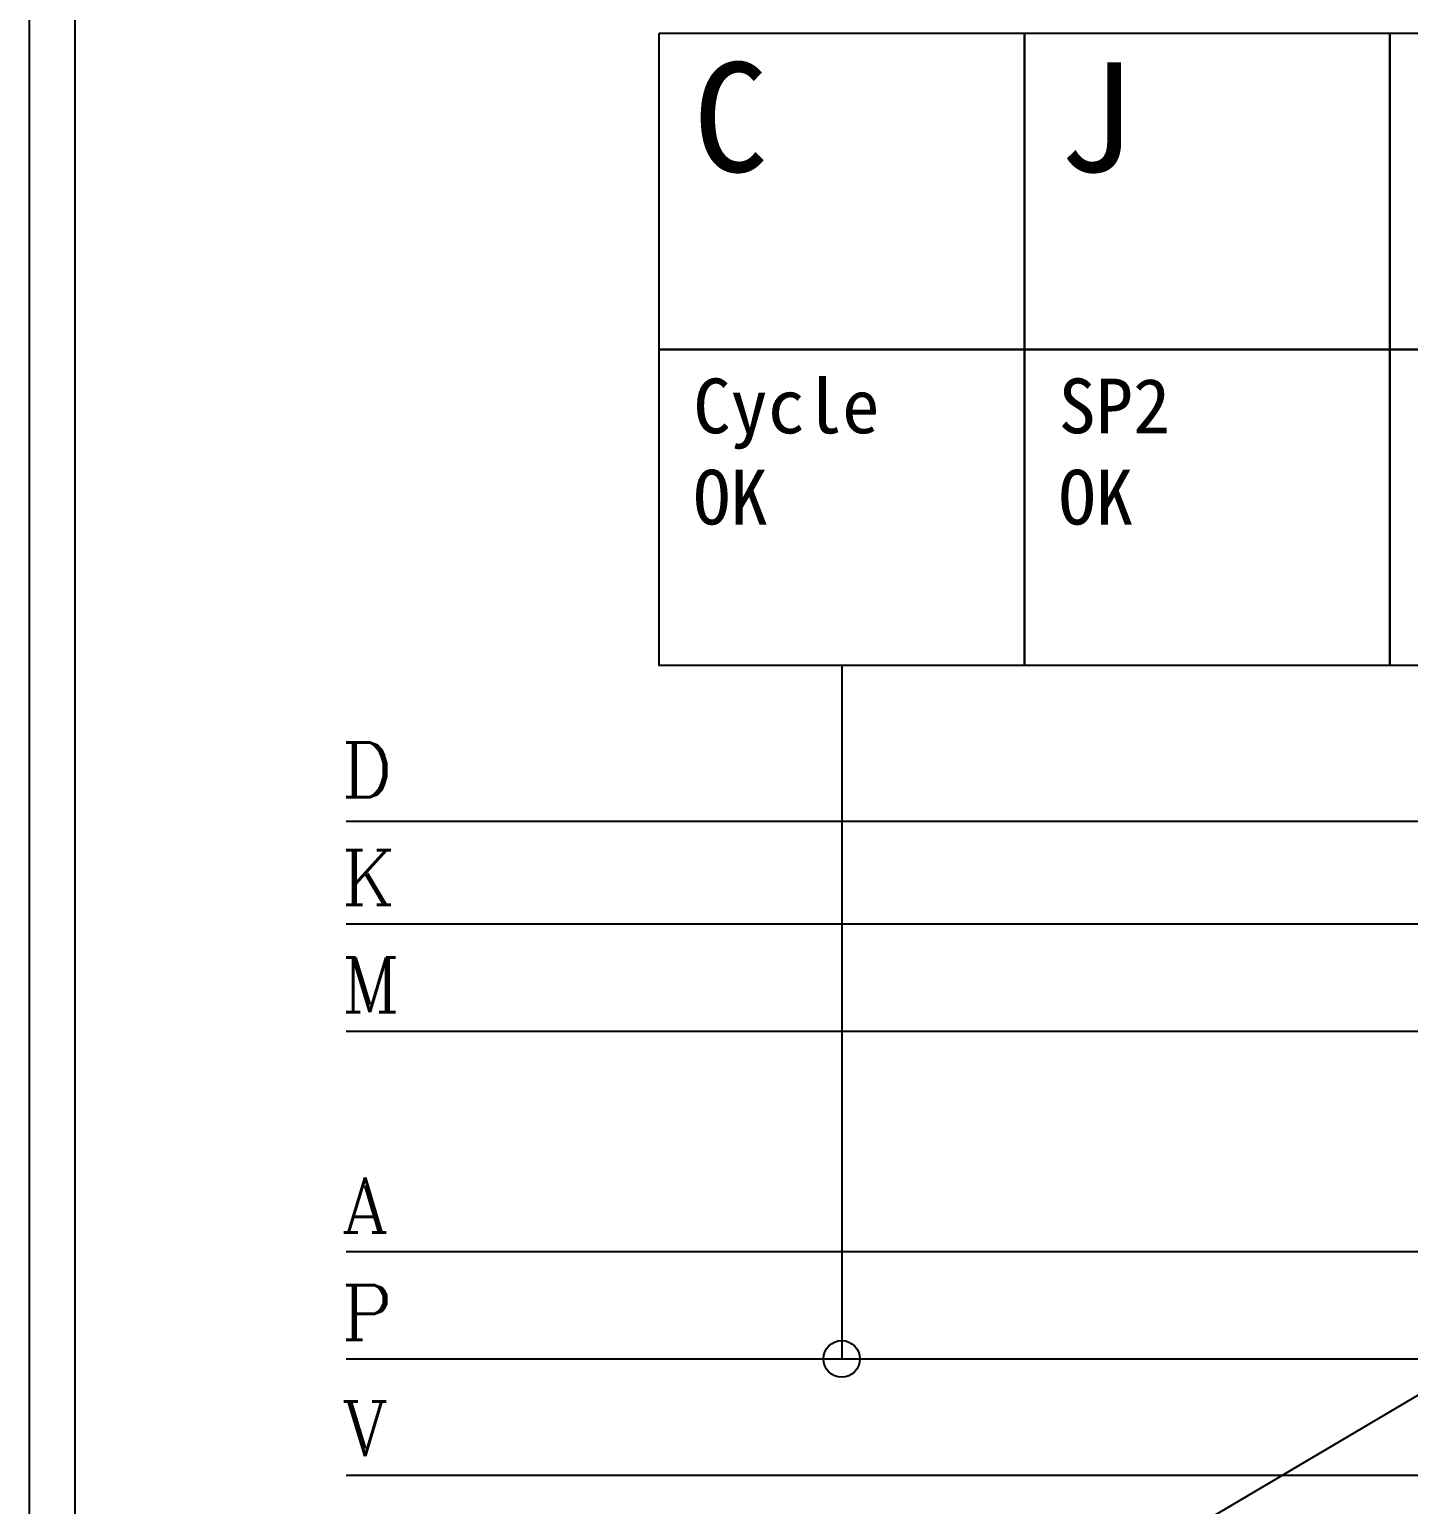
# Model space of a CAD drawing. Extents: x 627 to 914, y 3 to 207.
# Drawn here: x 627.2 to 664.98, y 42.66 to 83.08 of the extents above; entities that cross this region are included whole.
import ezdxf

# ---------------------------------------------------------------- set-up
doc = ezdxf.new("R2010")
doc.units = 0
doc.layers.get('0').update_dxf_attribs({"linetype": 'CONTINUOUS'})
doc.layers.add('圖框層', color=7, linetype='CONTINUOUS')
doc.layers.add('標尺寸層', color=3, linetype='CONTINUOUS')
doc.styles.add('CNS', font='romanc.shx', dxfattribs={"bigfont": 'chineset.shx'})

msp = doc.modelspace()

# ---------------------------------------------------------------- linework, layer by layer
at = {"color": 0}
for points in [[(644.447, 82.981), (654.457, 82.981), (654.457, 74.316), (644.447, 74.316)], [(654.457, 82.981), (664.467, 82.981), (664.467, 74.316), (654.457, 74.316)], [(664.467, 82.981), (674.477, 82.981), (674.477, 74.316), (664.467, 74.316)], [(644.447, 74.316), (654.457, 74.316), (654.457, 65.652), (644.447, 65.652)], [(654.457, 74.316), (664.467, 74.316), (664.467, 65.652), (654.457, 65.652)], [(664.467, 74.316), (674.477, 74.316), (674.477, 65.652), (664.467, 65.652)]]:
    msp.add_lwpolyline(points, close=True, dxfattribs=at)
at = {"layer": '圖框層', "color": 0}
for p, q in [((627.197, 3), (627.197, 206.969)), ((628.447, 4.25), (628.447, 205.719))]:
    msp.add_line(p, q, dxfattribs=at)
at = {"layer": '標尺寸層', "color": 1}
msp.add_line((636.88, 28.893), (898.184, 183.418), dxfattribs=at)
at = {"layer": '標尺寸層'}
for p, q in [((649.452, 65.652), (649.452, 46.652)), ((635.869, 61.383), (907.962, 61.383)), ((635.869, 58.576), (839.642, 58.576)), ((635.869, 55.63), (907.962, 55.63)), ((635.869, 49.598), (907.962, 49.598)), ((635.869, 46.652), (907.962, 46.652)), ((635.869, 43.462), (907.962, 43.462))]:
    msp.add_line(p, q, dxfattribs=at)
msp.add_circle((649.452, 46.652), 0.5, dxfattribs=at)

# ---------------------------------------------------------------- texts
at = {"color": 0, "width": 8.29132, "attachment_point": 1}
for s, insert, char_height in [('C', (645.383, 82.18), 3), ('J', (655.393, 82.18), 3), ('Cycle\\POK', (645.383, 73.516), 1.5), ('SP2\\POK', (655.393, 73.516), 1.5)]:
    msp.add_mtext(s, dxfattribs=dict(at, insert=insert, char_height=char_height))
at = {"layer": '標尺寸層', "char_height": 1.5, "width": 1.91105, "attachment_point": 1, "style": 'CNS'}
for s, insert in [('D', (635.747, 63.542)), ('K', (635.747, 60.596)), ('M', (635.747, 57.651)), ('A', (635.747, 51.619)), ('P', (635.747, 48.673)), ('V', (635.747, 45.483))]:
    msp.add_mtext(s, dxfattribs=dict(at, insert=insert))

doc.saveas('drawing.dxf')
